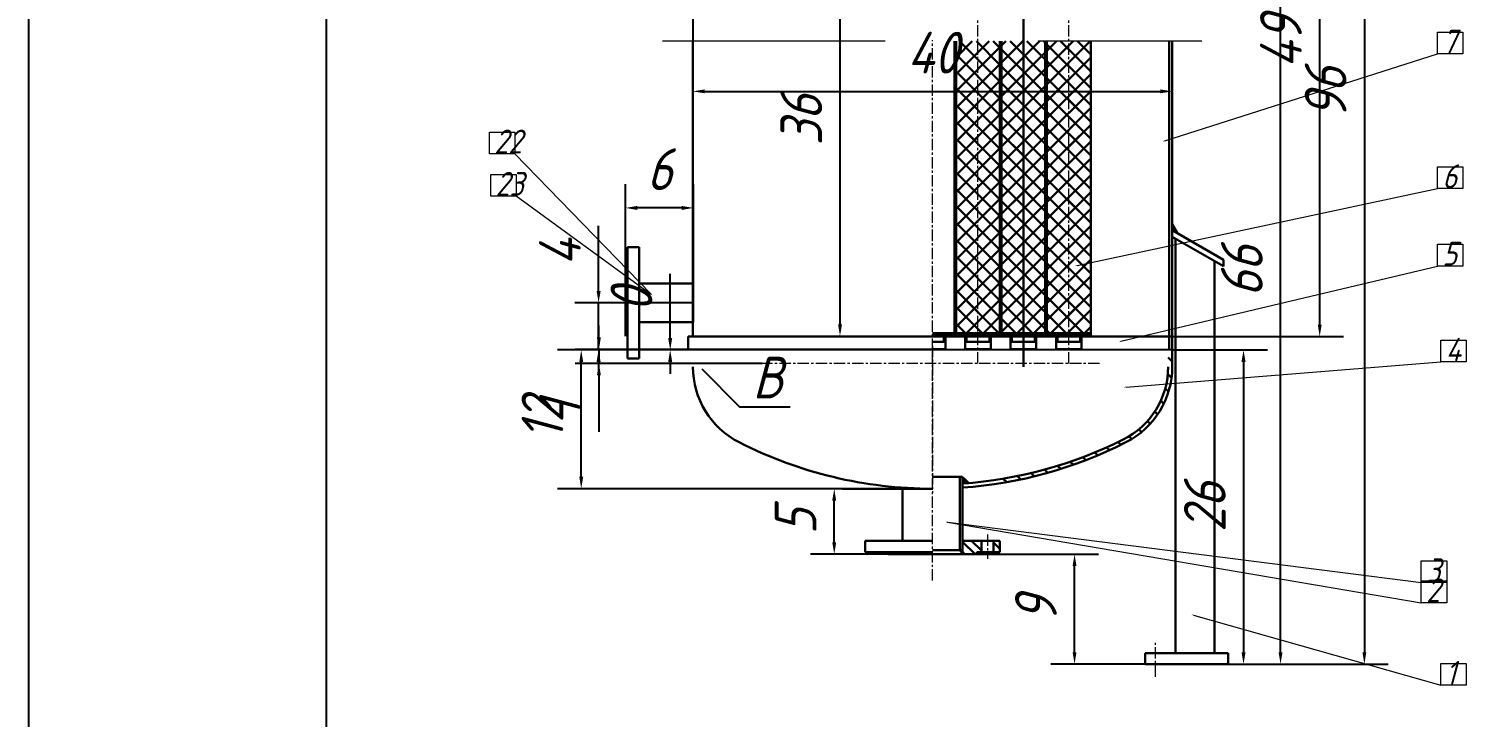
# Model space of a CAD drawing. Header units: millimetres. Extents: x -186 to 111, y -320 to -110.
# Drawn here: x -186.4 to -65.7, y -235.9 to -178.1 of the extents above; entities that cross this region are included whole.
import ezdxf
from ezdxf import colors
from ezdxf.entities.mleader import LeaderData, LeaderLine
from ezdxf.math import Vec2, Vec3

# ---------------------------------------------------------------- set-up
doc = ezdxf.new("R2010")
doc.units = ezdxf.units.MM
doc.linetypes.add('CENTER', pattern=[50.8, 31.75, -6.35, 6.35, -6.35])
for name, color, linetype, lineweight in [('中心线', 1, 'CENTER', 15), ('构筑物', 2, 'Continuous', 30), ('标注线', 3, 'Continuous', 15), ('设备', 130, 'Continuous', 30)]:
    doc.layers.add(name, color=color, linetype=linetype, lineweight=lineweight)
doc.styles.get("Standard").update_dxf_attribs({"font": 'arial.ttf'})
doc.styles.add('工程字', font='gbeitc.shx', dxfattribs={"height": 1.7, "bigfont": 'gbcbig.shx'})
doc.styles.add('机械', font='gbeitc.shx', dxfattribs={"bigfont": 'gbcbig.shx'})
doc.dimstyles.new('机械标注', dxfattribs={"dimtxt": 3.5, "dimasz": 3, "dimexe": 2, "dimexo": 0, "dimgap": 1.5, "dimtad": 1, "dimdec": 0, "dimdsep": 46, "dimtxsty": '工程字', "dimcen": 2.5, "dimadec": 0, "dimazin": 0, "dimtfac": 1, "dimtdec": 0, "dimtmove": 0, "dimatfit": 3, "dimfxl": 1, "dimarcsym": 0})

# ---------------------------------------------------------------- blocks, each defined once
blk = doc.blocks.new('*D270')
at = {"layer": 'Defpoints', "color": 0, "transparency": 16777216}
for p in [(-138.54, -201.07), (-130.63, -201.07), (-130.63, -205.03)]:
    blk.add_point(p, dxfattribs=at)
at = {"layer": '标注线', "color": 0, "lineweight": -2, "transparency": 16777216}
for p, q in [((-138.54, -200.07), (-138.54, -194.62)), ((-130.63, -201.07), (-140.54, -201.07)), ((-138.54, -205.03), (-138.54, -201.07)), ((-130.63, -205.03), (-140.54, -205.03)), ((-138.54, -206.03), (-138.54, -207.03))]:
    blk.add_line(p, q, dxfattribs=at)
at = {"layer": '标注线', "color": 0, "transparency": 16777216}
for points in [[(-138.71, -200.07), (-138.37, -200.07), (-138.54, -201.07)], [(-138.71, -206.03), (-138.37, -206.03), (-138.54, -205.03)]]:
    blk.add_solid(points, dxfattribs=at)
at = {"layer": '标注线', "color": 0, "transparency": 16777216, "insert": (-141.79, -196.85), "char_height": 3.5, "attachment_point": 5, "rotation": 90, "style": '工程字'}
blk.add_mtext('4', dxfattribs=at)
blk = doc.blocks.new('*D273')
at = {"layer": 'Defpoints', "color": 0, "transparency": 16777216}
for p in [(-132.53, -205.03), (-130.63, -205.03), (-90.4, -205.03)]:
    blk.add_point(p, dxfattribs=at)
at = {"layer": '标注线', "color": 0, "lineweight": -2, "transparency": 16777216}
for p, q in [((-132.53, -204.03), (-132.53, -198.64)), ((-90.4, -205.03), (-134.53, -205.03)), ((-130.63, -205.03), (-134.53, -205.03)), ((-132.53, -206.03), (-132.53, -207.03))]:
    blk.add_line(p, q, dxfattribs=at)
at = {"layer": '标注线', "color": 0, "transparency": 16777216}
for points in [[(-132.7, -204.03), (-132.36, -204.03), (-132.53, -205.03)], [(-132.7, -206.03), (-132.36, -206.03), (-132.53, -205.03)]]:
    blk.add_solid(points, dxfattribs=at)
at = {"layer": '标注线', "color": 0, "transparency": 16777216, "insert": (-135.78, -200.84), "char_height": 3.5, "attachment_point": 5, "rotation": 90, "style": '工程字'}
blk.add_mtext('0', dxfattribs=at)
blk = doc.blocks.new('*D279')
at = {"layer": 'Defpoints', "color": 0, "transparency": 16777216}
for p in [(-106.78, -222.17), (-98.59, -222.17), (-92.66, -231.39)]:
    blk.add_point(p, dxfattribs=at)
at = {"layer": '标注线', "color": 0, "lineweight": -2, "transparency": 16777216}
for p, q in [((-106.78, -222.17), (-96.59, -222.17)), ((-98.59, -230.39), (-98.59, -223.17)), ((-92.66, -231.39), (-100.59, -231.39))]:
    blk.add_line(p, q, dxfattribs=at)
at = {"layer": '标注线', "color": 0, "transparency": 16777216}
for points in [[(-98.76, -223.17), (-98.43, -223.17), (-98.59, -222.17)], [(-98.76, -230.39), (-98.43, -230.39), (-98.59, -231.39)]]:
    blk.add_solid(points, dxfattribs=at)
at = {"layer": '标注线', "color": 0, "transparency": 16777216, "insert": (-101.84, -226.78), "char_height": 3.5, "attachment_point": 5, "rotation": 90, "style": '工程字'}
blk.add_mtext('9', dxfattribs=at)
blk = doc.blocks.new('*D280')
at = {"layer": 'Defpoints', "color": 0, "transparency": 16777216}
for p in [(-130.63, -156.49), (-90.4, -183.33), (-90.4, -206.44)]:
    blk.add_point(p, dxfattribs=at)
at = {"layer": '构筑物', "color": 0, "lineweight": -2, "transparency": 16777216}
for p, q in [((-130.63, -156.49), (-130.63, -185.33)), ((-90.4, -206.44), (-90.4, -181.33)), ((-129.63, -183.33), (-91.4, -183.33))]:
    blk.add_line(p, q, dxfattribs=at)
at = {"layer": '构筑物', "color": 0, "transparency": 16777216}
for points in [[(-129.63, -183.16), (-129.63, -183.49), (-130.63, -183.33)], [(-91.4, -183.16), (-91.4, -183.49), (-90.4, -183.33)]]:
    blk.add_solid(points, dxfattribs=at)
at = {"layer": '构筑物', "color": 0, "transparency": 16777216, "insert": (-110.51, -180.08), "char_height": 3.5, "attachment_point": 5, "style": '工程字'}
blk.add_mtext('40', dxfattribs=at)
blk = doc.blocks.new('*D289')
at = {"layer": 'Defpoints', "color": 0, "transparency": 16777216}
for p in [(-118.76, -216.67), (-118.06, -216.67), (-114.24, -222.17)]:
    blk.add_point(p, dxfattribs=at)
at = {"layer": '标注线', "color": 0, "lineweight": -2, "transparency": 16777216}
for p, q in [((-118.06, -216.67), (-120.76, -216.67)), ((-118.76, -221.17), (-118.76, -217.67)), ((-114.24, -222.17), (-120.76, -222.17))]:
    blk.add_line(p, q, dxfattribs=at)
at = {"layer": '标注线', "color": 0, "transparency": 16777216}
for points in [[(-118.93, -217.67), (-118.6, -217.67), (-118.76, -216.67)], [(-118.93, -221.17), (-118.6, -221.17), (-118.76, -222.17)]]:
    blk.add_solid(points, dxfattribs=at)
at = {"layer": '标注线', "color": 0, "transparency": 16777216, "insert": (-122.01, -219.42), "char_height": 3.5, "attachment_point": 5, "rotation": 90, "style": '工程字'}
blk.add_mtext('5', dxfattribs=at)
blk = doc.blocks.new('*D290')
at = {"layer": 'Defpoints', "color": 0, "transparency": 16777216}
for p in [(-108.7, -135.53), (-85.71, -231.39), (-74.27, -231.39)]:
    blk.add_point(p, dxfattribs=at)
at = {"layer": '标注线', "color": 0, "lineweight": -2, "transparency": 16777216}
for p, q in [((-108.7, -135.53), (-72.27, -135.53)), ((-74.27, -136.53), (-74.27, -230.39)), ((-85.71, -231.39), (-72.27, -231.39))]:
    blk.add_line(p, q, dxfattribs=at)
at = {"layer": '标注线', "color": 0, "transparency": 16777216}
for points in [[(-74.43, -136.53), (-74.1, -136.53), (-74.27, -135.53)], [(-74.43, -230.39), (-74.1, -230.39), (-74.27, -231.39)]]:
    blk.add_solid(points, dxfattribs=at)
at = {"layer": '标注线', "color": 0, "transparency": 16777216, "insert": (-77.52, -183.46), "char_height": 3.5, "attachment_point": 5, "rotation": 90, "style": '工程字'}
blk.add_mtext('96', dxfattribs=at)
blk = doc.blocks.new('*D291')
at = {"layer": 'Defpoints', "color": 0, "transparency": 16777216}
for p in [(-136.28, -193.11), (-136.28, -198.28), (-130.58, -202.69)]:
    blk.add_point(p, dxfattribs=at)
at = {"layer": '标注线', "color": 0, "lineweight": -2, "transparency": 16777216}
for p, q in [((-136.28, -198.28), (-136.28, -191.11)), ((-130.58, -202.69), (-130.58, -191.11)), ((-131.58, -193.11), (-135.28, -193.11))]:
    blk.add_line(p, q, dxfattribs=at)
at = {"layer": '标注线', "color": 0, "transparency": 16777216}
for points in [[(-135.28, -192.94), (-135.28, -193.28), (-136.28, -193.11)], [(-131.58, -192.94), (-131.58, -193.28), (-130.58, -193.11)]]:
    blk.add_solid(points, dxfattribs=at)
at = {"layer": '标注线', "color": 0, "transparency": 16777216, "insert": (-133.43, -189.86), "char_height": 3.5, "attachment_point": 5, "style": '工程字'}
blk.add_mtext('6', dxfattribs=at)
blk = doc.blocks.new('*D293')
at = {"layer": 'Defpoints', "color": 0, "transparency": 16777216}
for p in [(-110.51, -204.98), (-138.51, -206.16), (-124.81, -206.16)]:
    blk.add_point(p, dxfattribs=at)
at = {"layer": '标注线', "color": 0, "lineweight": -2, "transparency": 16777216}
for p, q in [((-138.51, -203.98), (-138.51, -202.98)), ((-110.51, -204.98), (-140.51, -204.98)), ((-138.51, -204.98), (-138.51, -206.16)), ((-124.81, -206.16), (-140.51, -206.16)), ((-138.51, -207.16), (-138.51, -211.89))]:
    blk.add_line(p, q, dxfattribs=at)
at = {"layer": '标注线', "color": 0, "transparency": 16777216}
for points in [[(-138.68, -203.98), (-138.35, -203.98), (-138.51, -204.98)], [(-138.68, -207.16), (-138.35, -207.16), (-138.51, -206.16)]]:
    blk.add_solid(points, dxfattribs=at)
at = {"layer": '标注线', "color": 0, "transparency": 16777216, "insert": (-141.76, -210.02), "char_height": 3.5, "attachment_point": 5, "rotation": 90, "style": '工程字'}
blk.add_mtext('1', dxfattribs=at)
blk = doc.blocks.new('*D294')
at = {"layer": 'Defpoints', "color": 0, "transparency": 16777216}
for p in [(-140, -205.03), (-130.63, -205.03), (-110.51, -216.67)]:
    blk.add_point(p, dxfattribs=at)
at = {"layer": '标注线', "color": 0, "lineweight": -2, "transparency": 16777216}
for p, q in [((-130.63, -205.03), (-142, -205.03)), ((-140, -215.67), (-140, -206.03)), ((-110.51, -216.67), (-142, -216.67))]:
    blk.add_line(p, q, dxfattribs=at)
at = {"layer": '标注线', "color": 0, "transparency": 16777216}
for points in [[(-140.16, -206.03), (-139.83, -206.03), (-140, -205.03)], [(-140.16, -215.67), (-139.83, -215.67), (-140, -216.67)]]:
    blk.add_solid(points, dxfattribs=at)
at = {"layer": '标注线', "color": 0, "transparency": 16777216, "insert": (-143.25, -210.85), "char_height": 3.5, "attachment_point": 5, "rotation": 90, "style": '工程字'}
blk.add_mtext('12', dxfattribs=at)
blk = doc.blocks.new('*D295')
at = {"layer": 'Defpoints', "color": 0, "transparency": 16777216}
for p in [(-90.4, -205.03), (-85.71, -231.39), (-84.41, -231.39)]:
    blk.add_point(p, dxfattribs=at)
at = {"layer": '标注线', "color": 0, "lineweight": -2, "transparency": 16777216}
for p, q in [((-90.4, -205.03), (-82.41, -205.03)), ((-84.41, -206.03), (-84.41, -230.39)), ((-85.71, -231.39), (-82.41, -231.39))]:
    blk.add_line(p, q, dxfattribs=at)
at = {"layer": '标注线', "color": 0, "transparency": 16777216}
for points in [[(-84.58, -206.03), (-84.24, -206.03), (-84.41, -205.03)], [(-84.58, -230.39), (-84.24, -230.39), (-84.41, -231.39)]]:
    blk.add_solid(points, dxfattribs=at)
at = {"layer": '标注线', "color": 0, "transparency": 16777216, "insert": (-87.66, -218.21), "char_height": 3.5, "attachment_point": 5, "rotation": 90, "style": '工程字'}
blk.add_mtext('26', dxfattribs=at)
blk = doc.blocks.new('*D296')
at = {"layer": 'Defpoints', "color": 0, "transparency": 16777216}
for p in [(-83.05, -165.46), (-81.3, -165.46), (-85.71, -231.39)]:
    blk.add_point(p, dxfattribs=at)
at = {"layer": '标注线', "color": 0, "lineweight": -2, "transparency": 16777216}
for p, q in [((-83.05, -165.46), (-79.3, -165.46)), ((-81.3, -230.39), (-81.3, -166.46)), ((-85.71, -231.39), (-79.3, -231.39))]:
    blk.add_line(p, q, dxfattribs=at)
at = {"layer": '标注线', "color": 0, "transparency": 16777216}
for points in [[(-81.47, -166.46), (-81.14, -166.46), (-81.3, -165.46)], [(-81.47, -230.39), (-81.14, -230.39), (-81.3, -231.39)]]:
    blk.add_solid(points, dxfattribs=at)
at = {"layer": '标注线', "color": 0, "transparency": 16777216, "insert": (-84.55, -198.43), "char_height": 3.5, "attachment_point": 5, "rotation": 90, "style": '工程字'}
blk.add_mtext('66', dxfattribs=at)
blk = doc.blocks.new('*D261')
at = {"layer": 'Defpoints', "color": 0, "transparency": 16777216}
for p in [(-101.65, -154.46), (-78.02, -154.46), (-90.4, -203.9)]:
    blk.add_point(p, dxfattribs=at)
at = {"layer": '标注线', "color": 0, "lineweight": -2, "transparency": 16777216}
for p, q in [((-101.65, -154.46), (-76.02, -154.46)), ((-78.02, -202.9), (-78.02, -155.46)), ((-90.4, -203.9), (-76.02, -203.9))]:
    blk.add_line(p, q, dxfattribs=at)
at = {"layer": '标注线', "color": 0, "transparency": 16777216}
for points in [[(-78.18, -155.46), (-77.85, -155.46), (-78.02, -154.46)], [(-78.18, -202.9), (-77.85, -202.9), (-78.02, -203.9)]]:
    blk.add_solid(points, dxfattribs=at)
at = {"layer": '标注线', "color": 0, "transparency": 16777216, "insert": (-81.27, -179.18), "char_height": 3.5, "attachment_point": 5, "rotation": 90, "style": '工程字'}
blk.add_mtext('49', dxfattribs=at)
blk = doc.blocks.new('*D262')
at = {"layer": 'Defpoints', "color": 0, "transparency": 16777216}
for p in [(-114.27, -167.61), (-130.29, -203.87), (-118.28, -203.87)]:
    blk.add_point(p, dxfattribs=at)
at = {"layer": '标注线', "color": 0, "lineweight": -2, "transparency": 16777216}
for p, q in [((-114.27, -167.61), (-120.28, -167.61)), ((-118.28, -168.61), (-118.28, -202.87)), ((-130.29, -203.87), (-116.28, -203.87))]:
    blk.add_line(p, q, dxfattribs=at)
at = {"layer": '标注线', "color": 0, "transparency": 16777216}
for points in [[(-118.44, -168.61), (-118.11, -168.61), (-118.28, -167.61)], [(-118.44, -202.87), (-118.11, -202.87), (-118.28, -203.87)]]:
    blk.add_solid(points, dxfattribs=at)
at = {"layer": '标注线', "color": 0, "transparency": 16777216, "insert": (-121.53, -185.74), "char_height": 3.5, "attachment_point": 5, "rotation": 90, "style": '工程字'}
blk.add_mtext('36', dxfattribs=at)
blk = doc.blocks.new('设备编号')
at = {"layer": '标注线', "transparency": 16777216}
blk.add_lwpolyline([(0, 1.82), (2.14, 1.82), (2.14, 0), (0, 0)], close=True, dxfattribs=at)
at = {"layer": '标注线', "transparency": 16777216, "style": '机械'}
blk.add_attdef('1', (0.41, 0.03), '', height=2, dxfattribs=at)
blk = doc.blocks.new('_None')

msp = doc.modelspace()

# ---------------------------------------------------------------- linework, layer by layer
for p, q in [((-186.36803, -320), (-186.36803, -110)), ((-161.36803, -315), (-161.36803, -115))]:
    msp.add_line(p, q)
at = {"layer": '中心线', "ltscale": 0.03}
for p, q in [((-106.69736, -206.16017), (-106.69736, -150.50357)), ((-99.06929, -206.16017), (-99.06929, -150.50357)), ((-110.51138, -205.03009), (-110.51138, -179.03226)), ((-110.51138, -204.69106), (-110.51138, -217.01249)), ((-110.51138, -224.38313), (-110.51138, -205.03009)), ((-96.49836, -206.16017), (-124.81033, -206.16017)), ((-105.90425, -220.51714), (-105.90425, -222.56541)), ((-91.7978, -232.45076), (-91.7978, -229.41367))]:
    msp.add_line(p, q, dxfattribs=at)
at = {"layer": '构筑物'}
for p, q in [((-102.88332, -206.4427), (-102.88332, -150.78609)), ((-130.62687, -203.90001), (-130.62687, -179.12496)), ((-108.675, -179.12496), (-108.675, -203.787)), ((-108.53374, -203.787), (-108.53374, -179.12496)), ((-104.86097, -203.787), (-104.86096, -179.12496)), ((-104.71971, -203.787), (-104.71971, -179.12496)), ((-101.04693, -179.12496), (-101.04693, -203.787)), ((-100.90568, -203.787), (-100.90569, -179.12496)), ((-97.23291, -203.787), (-97.23291, -179.12496)), ((-90.65995, -179.12496), (-90.65995, -205.03009)), ((-90.3959, -206.44269), (-90.3959, -179.12496)), ((-86.08638, -197.46057), (-90.3959, -194.97247)), ((-136.10777, -196.4132), (-135.1472, -196.4132)), ((-136.10777, -205.73639), (-136.10777, -196.4132)), ((-135.1472, -196.4132), (-135.1472, -205.73639)), ((-86.08638, -198.00987), (-90.39591, -195.52177)), ((-90.11338, -230.48725), (-90.11338, -195.68488)), ((-86.83614, -230.48725), (-86.83614, -197.57699)), ((-86.08638, -198.00987), (-86.08638, -197.46057)), ((-136.27728, -203.87176), (-136.27728, -198.27784)), ((-130.62687, -199.46443), (-135.1472, -199.46443)), ((-135.1472, -202.68517), (-130.57572, -202.68517)), ((-131.02239, -203.90001), (-131.02239, -205.03009)), ((-90.3959, -203.90001), (-131.02239, -203.90001)), ((-108.675, -203.61748), (-110.51138, -203.61748)), ((-110.51138, -203.787), (-108.675, -203.787)), ((-109.55082, -204.35204), (-109.55082, -203.90001)), ((-109.4378, -204.01301), (-109.39667, -203.90001)), ((-108.81626, -203.787), (-108.81626, -203.90001)), ((-104.86097, -203.61748), (-108.53374, -203.61748)), ((-104.86097, -203.787), (-108.53374, -203.787)), ((-108.39248, -203.787), (-108.39248, -203.90001)), ((-107.77094, -204.01301), (-107.81207, -203.90001)), ((-107.65792, -204.35204), (-107.65792, -203.90001)), ((-105.73678, -204.35204), (-105.73678, -203.90001)), ((-105.62378, -204.01301), (-105.58265, -203.90001)), ((-105.00223, -203.787), (-105.00223, -203.90001)), ((-101.04694, -203.61748), (-104.71971, -203.61748)), ((-101.04694, -203.787), (-104.71971, -203.787)), ((-104.57845, -203.787), (-104.57845, -203.90001)), ((-103.95691, -204.01301), (-103.99804, -203.90001)), ((-103.84389, -204.35204), (-103.84389, -203.90001)), ((-101.92275, -204.35204), (-101.92275, -203.90001)), ((-101.80975, -204.01301), (-101.76861, -203.90001)), ((-101.1882, -203.787), (-101.1882, -203.90001)), ((-100.90568, -203.61748), (-97.23291, -203.61748)), ((-100.90568, -203.787), (-97.23291, -203.787)), ((-100.14287, -204.01301), (-100.184, -203.90001)), ((-100.02986, -204.35204), (-100.02986, -203.90001)), ((-98.10873, -204.35204), (-98.10873, -203.90001)), ((-97.99571, -204.01301), (-97.95458, -203.90001)), ((-109.43781, -204.35204), (-110.51139, -204.35204)), ((-109.43781, -204.97562), (-110.51138, -204.97562)), ((-109.43781, -205.03009), (-109.43781, -204.01303)), ((-107.77093, -205.03009), (-107.77093, -204.01305)), ((-105.62378, -204.35204), (-107.77093, -204.35204)), ((-105.62378, -204.97562), (-107.77093, -204.97562)), ((-105.62378, -205.03009), (-105.62378, -204.01301)), ((-103.95689, -205.03009), (-103.95689, -204.01305)), ((-101.80975, -204.35204), (-103.95689, -204.35204)), ((-101.80975, -204.97562), (-103.95689, -204.97562)), ((-101.80975, -205.03009), (-101.80975, -204.01301)), ((-100.14287, -205.03009), (-100.14287, -204.01301)), ((-100.14287, -204.35204), (-97.99572, -204.35204)), ((-100.14287, -204.97562), (-97.99572, -204.97562)), ((-97.99572, -205.03009), (-97.99572, -204.01305)), ((-135.1472, -205.73639), (-136.10777, -205.73639)), ((-107.99694, -215.68314), (-110.51138, -215.68314)), ((-108.22295, -221.85911), (-108.22296, -215.68314)), ((-107.99694, -222.16825), (-107.99694, -215.68314)), ((-110.51138, -216.67346), (-118.05652, -216.67346)), ((-113.02582, -216.58499), (-113.02582, -221.03817)), ((-116.16181, -221.03817), (-116.16181, -221.99671)), ((-110.51138, -221.03817), (-116.16181, -221.03817)), ((-110.51138, -221.99671), (-116.16181, -221.99671)), ((-114.24064, -222.16825), (-114.24064, -221.99671)), ((-110.51138, -221.82378), (-107.99694, -221.82378)), ((-104.86095, -221.03817), (-107.99694, -221.03817)), ((-104.86097, -221.99671), (-106.78211, -221.99671)), ((-106.78211, -221.99671), (-106.78211, -222.16825)), ((-106.4128, -221.03817), (-106.4128, -221.99673)), ((-105.39572, -221.99673), (-105.39572, -221.03817)), ((-104.86097, -221.99671), (-104.86097, -221.03817)), ((-106.7821, -222.16825), (-114.24066, -222.16825)), ((-92.65607, -230.48725), (-92.65607, -231.39131)), ((-85.70606, -230.48725), (-92.65607, -230.48725)), ((-85.70606, -231.39131), (-92.65607, -231.39131)), ((-85.70606, -230.48725), (-85.70606, -231.39131))]:
    msp.add_line(p, q, dxfattribs=at)
for centre, radius, start, end in [((-123.51566, -206.4427), 7.1112, 180, 243.020721), ((-97.56752, -206.4427), 6.8326, 296.536621, 0), ((-97.5071, -206.4427), 7.1112, 296.979279, 0), ((-110.51138, -180.89751), 35.77595, 243.020721, 270), ((-110.51138, -180.89751), 35.77595, 274.030243, 296.979279), ((-110.51138, -180.52279), 35.80473, 274.027008, 296.536591)]:
    msp.add_arc(centre, radius, start, end, dxfattribs=at)
at = {"layer": '标注线'}
for p, q in [((-130.62687, -179.12496), (-133.17298, -179.12496)), ((-114.49493, -179.12496), (-130.62687, -179.12496)), ((-87.91314, -179.12496), (-101.63482, -179.12496))]:
    msp.add_line(p, q, dxfattribs=at)
at = {"layer": '设备'}
for p, q in [((-108.53374, -181.89201), (-105.76669, -179.12496)), ((-108.53374, -180.4794), (-107.1793, -179.12496)), ((-108.53374, -183.30461), (-104.86097, -179.63184)), ((-104.86097, -182.50274), (-108.23875, -179.12496)), ((-104.86097, -181.09014), (-106.82614, -179.12496)), ((-104.86097, -179.67754), (-105.41354, -179.12496)), ((-104.71971, -182.31579), (-101.52888, -179.12496)), ((-104.71971, -180.90318), (-102.94148, -179.12496)), ((-104.71971, -179.49058), (-104.35409, -179.12496)), ((-101.04693, -182.07896), (-104.00094, -179.12496)), ((-101.04693, -180.66636), (-102.58833, -179.12496)), ((-101.04693, -179.25376), (-101.17573, -179.12496)), ((-100.90568, -182.73958), (-97.29107, -179.12496)), ((-100.90568, -181.32697), (-98.70367, -179.12496)), ((-100.90568, -179.91437), (-100.11628, -179.12496)), ((-97.23291, -183.06779), (-100.90568, -179.39501)), ((-97.23291, -181.65518), (-99.76312, -179.12496)), ((-97.23291, -180.24258), (-98.35052, -179.12496)), ((-104.86097, -183.91535), (-108.53374, -180.24258)), ((-101.04693, -183.49157), (-104.71971, -179.8188)), ((-104.71971, -183.72839), (-101.04693, -180.05562)), ((-100.90568, -184.15218), (-97.23291, -180.4794)), ((-97.23291, -184.48039), (-100.90568, -180.80761)), ((-108.53374, -184.71721), (-104.86097, -181.04444)), ((-104.86097, -185.32795), (-108.53374, -181.65518)), ((-101.04693, -184.90417), (-104.71971, -181.2314)), ((-104.71971, -185.141), (-101.04693, -181.46823)), ((-100.90568, -185.56479), (-97.23291, -181.89201)), ((-108.53374, -186.12982), (-104.86097, -182.45705)), ((-104.86097, -186.74056), (-108.53374, -183.06779)), ((-101.04693, -186.31678), (-104.71971, -182.644)), ((-104.71971, -186.5536), (-101.04693, -182.88083)), ((-97.23291, -185.89299), (-100.90568, -182.22022)), ((-100.90568, -186.97739), (-97.23291, -183.30461)), ((-108.53374, -187.54242), (-104.86097, -183.86965)), ((-108.53374, -187.54242), (-104.86097, -183.86965)), ((-108.53374, -186.12982), (-106.69736, -184.29343)), ((-104.86097, -188.15316), (-108.53374, -184.48039)), ((-104.86097, -188.15316), (-108.53374, -184.48039)), ((-101.04693, -187.72938), (-104.71971, -184.05661)), ((-101.04693, -187.72938), (-104.71971, -184.05661)), ((-104.71971, -187.9662), (-101.04693, -184.29343)), ((-104.71971, -187.9662), (-101.04693, -184.29343)), ((-101.04693, -186.31678), (-102.88332, -184.48039)), ((-97.23291, -187.3056), (-100.90568, -183.63282)), ((-97.23291, -185.89299), (-99.06929, -184.05661)), ((-108.53374, -188.95503), (-104.86097, -185.28226)), ((-107.03804, -187.45933), (-104.86097, -185.28226)), ((-104.86097, -186.74056), (-106.69736, -184.90417)), ((-104.86097, -185.32795), (-105.02507, -185.16384)), ((-104.71971, -186.5536), (-102.88332, -184.71721)), ((-101.04693, -189.14198), (-104.71971, -185.46921)), ((-102.72959, -187.45933), (-104.71971, -185.46921)), ((-104.71971, -189.37881), (-101.04693, -185.70604)), ((-102.88332, -187.54242), (-101.04693, -185.70604)), ((-100.90568, -188.38999), (-97.23291, -184.71721)), ((-100.90568, -188.38999), (-97.23291, -184.71721)), ((-97.23291, -188.7182), (-100.90568, -185.04542)), ((-97.23291, -188.7182), (-100.90568, -185.04542)), ((-100.90568, -186.97739), (-99.06929, -185.141)), ((-100.90568, -185.56479), (-100.50474, -185.16384)), ((-97.23291, -187.3056), (-99.37466, -185.16384)), ((-104.86097, -189.56576), (-108.53374, -185.89299)), ((-106.69736, -187.72938), (-108.53374, -185.89299)), ((-108.53374, -190.36763), (-104.86097, -186.69486)), ((-106.69736, -188.53125), (-104.86097, -186.69486)), ((-101.04693, -190.55459), (-104.71971, -186.88182)), ((-102.88332, -188.7182), (-104.71971, -186.88182)), ((-100.90568, -189.8026), (-97.23291, -186.12982)), ((-97.23291, -190.13081), (-100.90568, -186.45803)), ((-99.06929, -188.29442), (-100.90568, -186.45803)), ((-99.06929, -187.9662), (-97.23291, -186.12982)), ((-104.86097, -190.97837), (-108.53374, -187.3056)), ((-108.38001, -187.45933), (-108.53374, -187.3056)), ((-108.53374, -191.78024), (-104.86097, -188.10746)), ((-104.71971, -190.79141), (-101.04693, -187.11864)), ((-101.38762, -187.45933), (-101.04693, -187.11864)), ((-100.90568, -191.2152), (-97.23291, -187.54242)), ((-97.23291, -191.54341), (-100.90568, -187.87063)), ((-104.86097, -192.39097), (-108.53374, -188.7182)), ((-101.04693, -191.96719), (-104.71971, -188.29442)), ((-104.71971, -192.20402), (-101.04693, -188.53125)), ((-100.90568, -192.62781), (-97.23291, -188.95503)), ((-97.23291, -192.95601), (-100.90568, -189.28324)), ((-108.53374, -193.19284), (-104.86097, -189.52007)), ((-104.86097, -193.80358), (-108.53374, -190.13081)), ((-101.04693, -193.3798), (-104.71971, -189.70703)), ((-104.71971, -193.61662), (-101.04693, -189.94385)), ((-100.90568, -194.04041), (-97.23291, -190.36763)), ((-108.53374, -194.60544), (-104.86097, -190.93267)), ((-108.53374, -193.19284), (-106.69736, -191.35645)), ((-104.86097, -195.21618), (-108.53374, -191.54341)), ((-104.86097, -195.21618), (-108.53374, -191.54341)), ((-101.04693, -194.7924), (-104.71971, -191.11963)), ((-104.71971, -195.02922), (-101.04693, -191.35645)), ((-104.71971, -195.02922), (-101.04693, -191.35645)), ((-104.71971, -193.61662), (-102.88332, -191.78024)), ((-101.04693, -193.3798), (-102.88332, -191.54341)), ((-97.23291, -194.36862), (-100.90568, -190.69584)), ((-100.90568, -195.45301), (-97.23291, -191.78024)), ((-100.90568, -195.45301), (-97.23291, -191.78024)), ((-108.53374, -196.01805), (-104.86097, -192.34528)), ((-108.53374, -196.01805), (-104.86097, -192.34528)), ((-108.53374, -194.60544), (-106.57894, -192.65065)), ((-104.86097, -196.62878), (-108.53374, -192.95601)), ((-104.86097, -196.62878), (-108.53374, -192.95601)), ((-104.86097, -193.80358), (-106.69736, -191.96719)), ((-101.04693, -196.205), (-104.71971, -192.53223)), ((-101.04693, -196.205), (-104.71971, -192.53223)), ((-104.71971, -196.44183), (-101.04693, -192.76906)), ((-104.71971, -196.44183), (-101.04693, -192.76906)), ((-101.04693, -194.7924), (-103.18869, -192.65065)), ((-97.23291, -195.78122), (-100.90568, -192.10844)), ((-97.23291, -195.78122), (-100.90568, -192.10844)), ((-100.90568, -194.04041), (-99.06929, -192.20402)), ((-97.23291, -194.36862), (-99.06929, -192.53223)), ((-97.23291, -192.95601), (-97.53827, -192.65065)), ((-108.53374, -197.43065), (-104.86097, -193.75788)), ((-108.53374, -197.43065), (-104.86097, -193.75788)), ((-101.04693, -197.61761), (-104.71971, -193.94484)), ((-101.04693, -197.61761), (-104.71971, -193.94484)), ((-104.71971, -197.85443), (-101.04693, -194.18166)), ((-104.71971, -197.85443), (-101.04693, -194.18166)), ((-100.90568, -196.86562), (-97.23291, -193.19284)), ((-100.90568, -196.86562), (-97.23291, -193.19284)), ((-97.23291, -197.19383), (-100.90568, -193.52105)), ((-97.23291, -197.19383), (-100.90568, -193.52105)), ((-104.86097, -198.04139), (-108.53374, -194.36862)), ((-104.86097, -198.04139), (-108.53374, -194.36862)), ((-108.53374, -198.84326), (-104.86097, -195.17048)), ((-108.53374, -198.84326), (-104.86097, -195.17048)), ((-101.04693, -199.03021), (-104.71971, -195.35744)), ((-101.04693, -199.03021), (-104.71971, -195.35744)), ((-100.90568, -198.27822), (-97.23291, -194.60544)), ((-100.90568, -198.27822), (-97.23291, -194.60544)), ((-97.23291, -198.60643), (-100.90568, -194.93365)), ((-97.23291, -198.60643), (-100.90568, -194.93365)), ((-90.35566, -194.43558), (-90.3959, -194.43558)), ((-90.35063, -194.4444), (-90.3959, -194.4444)), ((-90.3456, -194.45323), (-90.3959, -194.45323)), ((-90.34057, -194.46206), (-90.3959, -194.46206)), ((-90.33554, -194.47089), (-90.3959, -194.47089)), ((-90.33051, -194.47972), (-90.3959, -194.47972)), ((-90.32548, -194.48855), (-90.3959, -194.48855)), ((-90.32045, -194.49738), (-90.3959, -194.49738)), ((-90.31542, -194.50621), (-90.3959, -194.50621)), ((-90.31039, -194.51503), (-90.3959, -194.51503)), ((-90.30536, -194.52386), (-90.3959, -194.52386)), ((-90.30032, -194.53269), (-90.3959, -194.53269)), ((-90.29529, -194.54152), (-90.3959, -194.54152)), ((-90.29026, -194.55035), (-90.3959, -194.55035)), ((-90.28523, -194.55918), (-90.3959, -194.55918)), ((-90.2802, -194.56801), (-90.3959, -194.56801)), ((-90.27517, -194.57684), (-90.3959, -194.57684)), ((-90.27014, -194.58566), (-90.3959, -194.58566)), ((-90.26511, -194.59449), (-90.3959, -194.59449)), ((-90.26008, -194.60332), (-90.3959, -194.60332)), ((-90.25505, -194.61215), (-90.3959, -194.61215)), ((-90.25002, -194.62098), (-90.3959, -194.62098)), ((-90.24499, -194.62981), (-90.3959, -194.62981)), ((-90.23996, -194.63864), (-90.3959, -194.63864)), ((-90.23493, -194.64747), (-90.3959, -194.64747)), ((-90.2299, -194.6563), (-90.3959, -194.6563)), ((-90.22487, -194.66512), (-90.3959, -194.66512)), ((-90.21984, -194.67395), (-90.3959, -194.67395)), ((-90.21481, -194.68278), (-90.3959, -194.68278)), ((-90.20978, -194.69161), (-90.3959, -194.69161)), ((-90.20475, -194.70044), (-90.3959, -194.70044)), ((-90.19972, -194.70927), (-90.3959, -194.70927)), ((-90.19469, -194.7181), (-90.3959, -194.7181)), ((-90.18966, -194.72693), (-90.3959, -194.72693)), ((-90.18463, -194.73575), (-90.3959, -194.73575)), ((-90.17959, -194.74458), (-90.3959, -194.74458)), ((-90.17457, -194.75341), (-90.3959, -194.75341)), ((-90.16953, -194.76224), (-90.3959, -194.76224)), ((-90.1645, -194.77107), (-90.3959, -194.77107)), ((-90.15947, -194.7799), (-90.3959, -194.7799)), ((-90.15444, -194.78873), (-90.3959, -194.78873)), ((-90.14941, -194.79756), (-90.3959, -194.79756)), ((-90.14438, -194.80638), (-90.3959, -194.80638)), ((-90.13935, -194.81521), (-90.3959, -194.81521)), ((-90.13432, -194.82404), (-90.3959, -194.82404)), ((-90.12929, -194.83287), (-90.3959, -194.83287)), ((-90.12426, -194.8417), (-90.3959, -194.8417)), ((-90.11923, -194.85053), (-90.3959, -194.85053)), ((-90.1142, -194.85936), (-90.3959, -194.85936)), ((-90.10917, -194.86819), (-90.3959, -194.86819)), ((-90.10414, -194.87701), (-90.3959, -194.87701)), ((-90.09911, -194.88584), (-90.3959, -194.88584)), ((-90.09408, -194.89467), (-90.3959, -194.89467)), ((-90.08905, -194.9035), (-90.3959, -194.9035)), ((-90.08402, -194.91233), (-90.3959, -194.91233)), ((-90.07899, -194.92116), (-90.3959, -194.92116)), ((-90.07396, -194.92999), (-90.3959, -194.92999)), ((-90.06893, -194.93882), (-90.3959, -194.93882)), ((-90.0639, -194.94764), (-90.3959, -194.94764)), ((-90.05887, -194.95647), (-90.3959, -194.95647)), ((-90.05384, -194.9653), (-90.3959, -194.9653)), ((-90.04881, -194.97413), (-90.39302, -194.97413)), ((-90.04377, -194.98296), (-90.37773, -194.98296)), ((-90.03875, -194.99179), (-90.36244, -194.99179)), ((-90.03371, -195.00062), (-90.34715, -195.00062)), ((-90.02868, -195.00945), (-90.33185, -195.00945)), ((-90.02365, -195.01827), (-90.31656, -195.01827)), ((-90.01862, -195.0271), (-90.30127, -195.0271)), ((-90.01359, -195.03593), (-90.28598, -195.03593)), ((-90.00856, -195.04476), (-90.27069, -195.04476)), ((-90.00353, -195.05359), (-90.25539, -195.05359)), ((-89.9985, -195.06242), (-90.2401, -195.06242)), ((-89.99347, -195.07125), (-90.22481, -195.07125)), ((-89.98844, -195.08008), (-90.20952, -195.08008)), ((-89.98341, -195.08891), (-90.19423, -195.08891)), ((-89.97838, -195.09773), (-90.17893, -195.09773)), ((-89.97335, -195.10656), (-90.16364, -195.10656)), ((-89.96832, -195.11539), (-90.14835, -195.11539)), ((-89.96329, -195.12422), (-90.13306, -195.12422)), ((-89.95826, -195.13305), (-90.11777, -195.13305)), ((-89.95323, -195.14188), (-90.10248, -195.14188)), ((-89.9482, -195.15071), (-90.08718, -195.15071)), ((-89.94317, -195.15954), (-90.07189, -195.15954)), ((-89.93814, -195.16836), (-90.0566, -195.16836)), ((-89.93311, -195.17719), (-90.04131, -195.17719)), ((-89.92808, -195.18602), (-90.02602, -195.18602)), ((-89.92305, -195.19485), (-90.01072, -195.19485)), ((-89.91802, -195.20368), (-89.99543, -195.20368)), ((-89.91299, -195.21251), (-89.98014, -195.21251)), ((-89.90795, -195.22134), (-89.96485, -195.22134)), ((-89.90293, -195.23017), (-89.94956, -195.23017)), ((-104.86097, -199.45399), (-108.53374, -195.78122)), ((-104.86097, -199.45399), (-108.53374, -195.78122)), ((-108.53374, -200.25586), (-104.86097, -196.58309)), ((-108.53374, -200.25586), (-104.86097, -196.58309)), ((-104.71971, -199.26704), (-101.04693, -195.59427)), ((-104.71971, -199.26704), (-101.04693, -195.59427)), ((-100.90568, -199.69083), (-97.23291, -196.01805)), ((-100.90568, -199.69083), (-97.23291, -196.01805)), ((-97.23291, -200.01903), (-100.90568, -196.34626)), ((-97.23291, -200.01903), (-100.90568, -196.34626)), ((-104.86097, -200.8666), (-108.53374, -197.19383)), ((-104.86097, -200.8666), (-108.53374, -197.19383)), ((-101.04693, -200.44282), (-104.71971, -196.77005)), ((-101.04693, -200.44282), (-104.71971, -196.77005)), ((-104.71971, -200.67964), (-101.04693, -197.00687)), ((-104.71971, -200.67964), (-101.04693, -197.00687)), ((-100.90568, -201.10343), (-97.23291, -197.43065)), ((-100.90568, -201.10343), (-97.23291, -197.43065)), ((-97.23291, -201.43164), (-100.90568, -197.75886)), ((-97.23291, -201.43164), (-100.90568, -197.75886)), ((-108.53374, -201.66847), (-104.86097, -197.99569)), ((-108.53374, -201.66847), (-104.86097, -197.99569)), ((-104.86097, -202.2792), (-108.53374, -198.60643)), ((-104.86097, -202.2792), (-108.53374, -198.60643)), ((-101.04693, -201.85542), (-104.71971, -198.18265)), ((-101.04693, -201.85542), (-104.71971, -198.18265)), ((-104.71971, -202.09225), (-101.04693, -198.41947)), ((-104.71971, -202.09225), (-101.04693, -198.41947)), ((-100.90568, -202.51603), (-97.23291, -198.84326)), ((-99.37466, -200.98501), (-97.23291, -198.84326)), ((-108.53374, -203.08107), (-104.86097, -199.4083)), ((-104.86097, -203.69181), (-108.53374, -200.01903)), ((-106.69736, -201.85542), (-108.53374, -200.01903)), ((-106.69736, -201.24468), (-104.86097, -199.4083)), ((-101.04693, -203.26802), (-104.71971, -199.59525)), ((-102.88332, -201.43163), (-104.71971, -199.59525)), ((-104.71971, -203.50485), (-101.04693, -199.83208)), ((-102.88332, -201.66847), (-101.04693, -199.83208)), ((-97.23291, -202.84424), (-100.90568, -199.17146)), ((-99.06929, -201.00786), (-100.90568, -199.17146)), ((-100.76404, -203.787), (-97.23291, -200.25586)), ((-99.06929, -202.09224), (-97.23291, -200.25586)), ((-106.17838, -203.787), (-108.53374, -201.43163)), ((-107.82706, -203.787), (-104.86097, -200.8209)), ((-105.02507, -200.98501), (-104.86097, -200.8209)), ((-101.94056, -203.787), (-104.71971, -201.00786)), ((-103.58925, -203.787), (-101.04693, -201.24468)), ((-97.70275, -203.787), (-100.90568, -200.58407)), ((-100.50474, -200.98501), (-100.90568, -200.58407)), ((-106.41446, -203.787), (-104.86097, -202.23351)), ((-103.35317, -203.787), (-104.71971, -202.42046)), ((-102.17665, -203.787), (-101.04693, -202.65729)), ((-99.11536, -203.787), (-100.90568, -201.99667)), ((-99.35144, -203.787), (-97.23291, -201.66846)), ((-107.59098, -203.787), (-108.53374, -202.84424)), ((-105.00186, -203.787), (-104.86097, -203.64611)), ((-100.52796, -203.787), (-100.90568, -203.40928)), ((-97.93884, -203.787), (-97.23291, -203.08107)), ((-90.3959, -206.00847), (-90.73493, -205.66945)), ((-90.4555, -207.36148), (-90.76238, -207.0546)), ((-90.70689, -208.52269), (-90.97856, -208.25102)), ((-91.10466, -209.53753), (-91.35512, -209.28707)), ((-92.24331, -211.22409), (-92.47236, -210.99503)), ((-91.62129, -210.4335), (-91.85839, -210.1964)), ((-93.78847, -212.50413), (-94.01405, -212.27856)), ((-92.96538, -211.91462), (-93.19065, -211.68935)), ((-95.66863, -213.44918), (-95.90506, -213.21276)), ((-94.71028, -212.99492), (-94.94066, -212.76455)), ((-99.75125, -215.01698), (-100.01408, -214.75414)), ((-98.69123, -214.66439), (-98.94706, -214.40856)), ((-97.65819, -214.28484), (-97.90731, -214.03572)), ((-96.65098, -213.87944), (-96.89364, -213.63677)), ((-107.90005, -215.77321), (-107.99694, -215.77321)), ((-107.88106, -215.79087), (-107.99694, -215.79087)), ((-107.86207, -215.80852), (-107.99694, -215.80852)), ((-107.84307, -215.82618), (-107.99694, -215.82618)), ((-107.82408, -215.84384), (-107.99694, -215.84384)), ((-107.80508, -215.8615), (-107.99694, -215.8615)), ((-107.78609, -215.87915), (-107.99694, -215.87915)), ((-107.7671, -215.89681), (-107.99694, -215.89681)), ((-107.7481, -215.91447), (-107.99694, -215.91447)), ((-107.72911, -215.93213), (-107.99694, -215.93213)), ((-107.71011, -215.94978), (-107.99694, -215.94978)), ((-104.29024, -216.1284), (-104.58499, -215.83365)), ((-103.10716, -215.89888), (-103.39322, -215.61282)), ((-101.9576, -215.63583), (-102.23548, -215.35795)), ((-100.83954, -215.34129), (-101.10971, -215.07113)), ((-107.69112, -215.96744), (-107.99694, -215.96744)), ((-107.67213, -215.9851), (-107.99694, -215.9851)), ((-107.65313, -216.00276), (-107.99694, -216.00276)), ((-107.63414, -216.02041), (-107.99694, -216.02041)), ((-107.61515, -216.03807), (-107.99694, -216.03807)), ((-107.59615, -216.05573), (-107.99694, -216.05573)), ((-107.57716, -216.07339), (-107.99694, -216.07339)), ((-107.55816, -216.09104), (-107.99694, -216.09104)), ((-107.53917, -216.1087), (-107.99694, -216.1087)), ((-107.52017, -216.12636), (-107.99694, -216.12636)), ((-107.50118, -216.14402), (-107.99694, -216.14402)), ((-107.48219, -216.16167), (-107.99694, -216.16167)), ((-107.46319, -216.17933), (-107.99694, -216.17933)), ((-107.45682, -216.19699), (-107.99694, -216.19699)), ((-107.99694, -221.82975), (-108.22295, -221.82975)), ((-107.99694, -221.83858), (-108.22295, -221.83858)), ((-107.99694, -221.84741), (-108.22295, -221.84741)), ((-107.99694, -221.85623), (-108.22295, -221.85623)), ((-107.99694, -221.86506), (-108.2186, -221.86506)), ((-107.99694, -221.87389), (-108.21215, -221.87389)), ((-107.99694, -221.88272), (-108.20569, -221.88272)), ((-107.99694, -221.89155), (-108.19924, -221.89155)), ((-107.99694, -221.90038), (-108.19278, -221.90038)), ((-107.99694, -221.90921), (-108.18633, -221.90921)), ((-107.99694, -221.91804), (-108.17987, -221.91804)), ((-107.99694, -221.92686), (-108.17342, -221.92686)), ((-107.99694, -221.93569), (-108.16696, -221.93569)), ((-107.99694, -221.94452), (-108.16051, -221.94452)), ((-107.99694, -221.95335), (-108.15405, -221.95335)), ((-107.99694, -221.96218), (-108.1476, -221.96218)), ((-107.99694, -221.97101), (-108.14115, -221.97101)), ((-107.99694, -221.97984), (-108.13469, -221.97984)), ((-107.99694, -221.98867), (-108.12824, -221.98867)), ((-107.99694, -221.99749), (-108.12178, -221.99749)), ((-106.94673, -222.16825), (-107.99694, -221.11805)), ((-107.7943, -222.16825), (-107.99694, -221.96561)), ((-106.4128, -221.85463), (-107.22925, -221.03817)), ((-104.86097, -221.71134), (-105.39572, -221.17658)), ((-107.99694, -222.00632), (-108.11533, -222.00632)), ((-107.99694, -222.01515), (-108.10887, -222.01515)), ((-107.99694, -222.02398), (-108.10242, -222.02398)), ((-107.99694, -222.03281), (-108.09596, -222.03281)), ((-107.99694, -222.04164), (-108.08951, -222.04164)), ((-107.99694, -222.05047), (-108.08305, -222.05047)), ((-107.99694, -222.0593), (-108.0766, -222.0593)), ((-107.99694, -222.06812), (-108.07014, -222.06812)), ((-107.99694, -222.07695), (-108.06369, -222.07695)), ((-107.99694, -222.08578), (-108.05724, -222.08578)), ((-107.99694, -222.09461), (-108.05078, -222.09461)), ((-107.99694, -222.10344), (-108.04433, -222.10344)), ((-107.99694, -222.11227), (-108.03787, -222.11227))]:
    msp.add_line(p, q, dxfattribs=at)

# ---------------------------------------------------------------- dimensions: what is measured, and where the dimension line sits
at = {"layer": '构筑物'}
dim = msp.add_linear_dim(base=(-90.3959, -183.32746), p1=(-130.62687, -156.49302), p2=(-90.3959, -206.44269), angle=180, dimstyle='机械标注', override={"dimasz": 1}, dxfattribs=at)
dim.commit()
dim.dimension.update_dxf_attribs({"geometry": '*D280', "text_midpoint": (-110.51138, -180.07746)})
at = {"layer": '标注线'}
for base, p1, p2, angle, picture, middle in [((-74.26579, -231.39131), (-108.70274, -135.5285), (-85.70606, -231.39131), 90, '*D290', (-77.51579, -183.4599)), ((-78.01785, -154.4609), (-90.3959, -203.90001), (-101.65092, -154.4609), 90, '*D261', (-81.26785, -179.18045)), ((-81.30212, -165.46231), (-85.70606, -231.39131), (-83.05035, -165.46231), 90, '*D296', (-84.55212, -198.42681)), ((-118.27707, -203.87176), (-114.27308, -167.61224), (-130.28784, -203.87176), 90, '*D262', (-121.52707, -185.742)), ((-136.27728, -193.10974), (-130.57572, -202.68517), (-136.27728, -198.27784), 180, '*D291', (-133.4265, -189.85974)), ((-138.54087, -201.0748), (-130.62687, -205.03009), (-130.62687, -201.0748), 90, '*D270', (-141.79087, -196.84563)), ((-132.5302401229, -205.0300930039), (-90.3958972862, -205.0300930039), (-130.6268674884, -205.0300930039), 90, '*D273', (-135.7802401229, -200.8373846705)), ((-138.51258, -206.16017), (-110.51138, -204.97562), (-124.81033, -206.16017), 90, '*D293', (-141.76258, -210.02476)), ((-139.99582, -205.03009), (-110.51138, -216.67346), (-130.62687, -205.03009), 90, '*D294', (-143.24582, -210.85178)), ((-84.40985, -231.39131), (-90.3959, -205.03009), (-85.70606, -231.39131), 90, '*D295', (-87.65985, -218.2107)), ((-118.76282, -216.67346), (-114.24066, -222.16825), (-118.05652, -216.67346), 90, '*D289', (-122.01282, -219.42086)), ((-98.59243, -222.16825), (-92.65607, -231.39131), (-106.7821, -222.16825), 90, '*D279', (-101.84243, -226.77978))]:
    dim = msp.add_linear_dim(base=base, p1=p1, p2=p2, angle=angle, dimstyle='机械标注', override={"dimasz": 1}, dxfattribs=at)
    dim.commit()
    dim.dimension.update_dxf_attribs({"geometry": picture, "text_midpoint": middle})

# ---------------------------------------------------------------- leaders
ml = msp.add_multileader_block('Standard', dxfattribs=at)
ml.set_content('设备编号', color=256)
ml.set_attribute('1', '7', width=0)
ml.set_leader_properties(color=256, linetype='ByLayer', lineweight=-1)
ml.build(insert=Vec2(0, 0))
ml.multileader.update_dxf_attribs({"text_left_attachment_type": 5, "text_right_attachment_type": 0, "dogleg_length": 0, "arrow_head_size": 0.2, "block_connection_type": 1})
ctx = ml.context
ctx.base_point, ctx.char_height, ctx.arrow_head_size, ctx.landing_gap_size, ctx.plane_origin = Vec3(-68.13509, -180.18497), 1.7, 0.2, 1, Vec3(-91.21704, -187.53051)
ctx.left_attachment, ctx.right_attachment, ctx.attachment_type = 5, 0, 1
notes = []
notes.append((ctx, [(0, (1, 1, 0), (-68.13509, -180.18497), (1, 0), 0, [(0, [(-91.21704, -187.53051)], 0, [])])]))
ctx.block.insert = Vec3(-68.13509, -180.18497)
ml = msp.add_multileader_block('Standard', dxfattribs=at)
ml.set_content('设备编号', color=256)
ml.set_attribute('1', '22', width=0)
ml.set_leader_properties(color=256, linetype='ByLayer', lineweight=-1)
ml.build(insert=Vec2(0, 0))
ml.multileader.update_dxf_attribs({"text_left_attachment_type": 5, "text_right_attachment_type": 0, "dogleg_length": 0, "arrow_head_size": 0.2, "block_connection_type": 1})
ctx = ml.context
ctx.base_point, ctx.char_height, ctx.arrow_head_size, ctx.landing_gap_size, ctx.plane_origin = Vec3(-147.7026, -188.56606), 1.7, 0.2, 1, Vec3(-134.02054, -200.45528)
ctx.left_attachment, ctx.right_attachment, ctx.attachment_type = 5, 0, 1
notes.append((ctx, [(0, (1, 1, 0), (-145.56716, -188.56606), (-1, 0), 0, [(0, [(-134.02054, -200.45528)], 0, [])])]))
ctx.block.insert = Vec3(-147.7026, -188.56606)
ml = msp.add_multileader_block('Standard', dxfattribs=at)
ml.set_content('设备编号', color=256)
ml.set_attribute('1', '23', width=0)
ml.set_leader_properties(color=256, linetype='ByLayer', lineweight=-1)
ml.build(insert=Vec2(0, 0))
ml.multileader.update_dxf_attribs({"text_left_attachment_type": 5, "text_right_attachment_type": 0, "dogleg_length": 0, "arrow_head_size": 0.2, "block_connection_type": 1})
ctx = ml.context
ctx.base_point, ctx.char_height, ctx.arrow_head_size, ctx.landing_gap_size, ctx.plane_origin = Vec3(-147.59807, -192.12092), 1.7, 0.2, 1, Vec3(-134.02054, -200.45528)
ctx.left_attachment, ctx.right_attachment, ctx.attachment_type = 5, 0, 1
notes.append((ctx, [(0, (1, 1, 0), (-145.46263, -192.12092), (-1, 0), 0, [(0, [(-134.02054, -200.45528)], 0, [])])]))
ctx.block.insert = Vec3(-147.59807, -192.12092)
ml = msp.add_multileader_block('Standard', dxfattribs=at)
ml.set_content('设备编号', color=256)
ml.set_attribute('1', '6', width=0)
ml.set_leader_properties(color=256, linetype='ByLayer', lineweight=-1)
ml.build(insert=Vec2(0, 0))
ml.multileader.update_dxf_attribs({"text_left_attachment_type": 5, "text_right_attachment_type": 0, "dogleg_length": 0, "arrow_head_size": 0.2, "block_connection_type": 1})
ctx = ml.context
ctx.base_point, ctx.char_height, ctx.arrow_head_size, ctx.landing_gap_size, ctx.plane_origin = Vec3(-68.13509, -191.4858), 1.7, 0.2, 1, Vec3(-98.56258, -197.98378)
ctx.left_attachment, ctx.right_attachment, ctx.attachment_type = 5, 0, 1
notes.append((ctx, [(0, (1, 1, 0), (-68.13509, -191.4858), (1, 0), 0, [(0, [(-98.56258, -197.98378)], 0, [])])]))
ctx.block.insert = Vec3(-68.13509, -191.4858)
ml = msp.add_multileader_block('Standard', dxfattribs=at)
ml.set_content('设备编号', color=256)
ml.set_attribute('1', '5', width=0)
ml.set_leader_properties(color=256, linetype='ByLayer', lineweight=-1)
ml.build(insert=Vec2(0, 0))
ml.multileader.update_dxf_attribs({"text_left_attachment_type": 5, "text_right_attachment_type": 0, "dogleg_length": 0, "arrow_head_size": 0.2, "block_connection_type": 1})
ctx = ml.context
ctx.base_point, ctx.char_height, ctx.arrow_head_size, ctx.landing_gap_size, ctx.plane_origin = Vec3(-68.13509, -197.98378), 1.7, 0.2, 1, Vec3(-94.88981, -204.3405)
ctx.left_attachment, ctx.right_attachment, ctx.attachment_type = 5, 0, 1
notes.append((ctx, [(0, (1, 1, 0), (-68.13509, -197.98378), (1, 0), 0, [(0, [(-94.88981, -204.3405)], 0, [])])]))
ctx.block.insert = Vec3(-68.13509, -197.98378)
ml = msp.add_multileader_block('Standard', dxfattribs=at)
ml.set_content('设备编号', color=256)
ml.set_attribute('1', '4', width=0)
ml.set_leader_properties(color=256, linetype='ByLayer', lineweight=-1)
ml.build(insert=Vec2(0, 0))
ml.multileader.update_dxf_attribs({"text_left_attachment_type": 5, "text_right_attachment_type": 0, "dogleg_length": 0, "arrow_head_size": 0.2, "block_connection_type": 1})
ctx = ml.context
ctx.base_point, ctx.char_height, ctx.arrow_head_size, ctx.landing_gap_size, ctx.plane_origin = Vec3(-67.85257, -206.03562), 1.7, 0.2, 1, Vec3(-94.46603, -208.15453)
ctx.left_attachment, ctx.right_attachment, ctx.attachment_type = 5, 0, 1
notes.append((ctx, [(0, (1, 1, 0), (-67.85257, -206.03562), (1, 0), 0, [(0, [(-94.46603, -208.15453)], 0, [])])]))
ctx.block.insert = Vec3(-67.85257, -206.03562)
ml = msp.add_multileader_mtext('Standard', dxfattribs=at)
ml.set_content('B', color=256, style='工程字')
ml.set_leader_properties()
ml.set_arrow_properties(name='NONE')
ml.build(insert=Vec2(0, 0))
ml.multileader.update_dxf_attribs({"text_left_attachment_type": 5, "text_right_attachment_type": 5, "dogleg_length": 0.1})
ctx = ml.context
ctx.base_point, ctx.char_height, ctx.landing_gap_size, ctx.plane_origin = Vec3(-126.61702, -209.79338), 3.5, 1, Vec3(-129.88445, -206.62595)
ctx.left_attachment, ctx.right_attachment = 5, 5
notes.append((ctx, [(0, (1, 1, 0), (-126.71702, -209.79338), (1, 0), 0.1, [(0, [(-129.88445, -206.62595)], 0, [])])]))
ctx.mtext.insert, ctx.mtext.flow_direction = Vec3(-125.61702, -205.59338), 5
ml = msp.add_multileader_block('Standard', dxfattribs=at)
ml.set_content('设备编号', color=256)
ml.set_attribute('1', '3', width=0)
ml.set_leader_properties(color=256, linetype='ByLayer', lineweight=-1)
ml.build(insert=Vec2(0, 0))
ml.multileader.update_dxf_attribs({"text_left_attachment_type": 5, "text_right_attachment_type": 0, "dogleg_length": 0, "arrow_head_size": 0.2, "block_connection_type": 1})
ctx = ml.context
ctx.base_point, ctx.char_height, ctx.arrow_head_size, ctx.landing_gap_size, ctx.plane_origin = Vec3(-69.49119, -224.54073), 1.7, 0.2, 1, Vec3(-109.43963, -219.45536)
ctx.left_attachment, ctx.right_attachment, ctx.attachment_type = 5, 0, 1
notes.append((ctx, [(0, (1, 1, 0), (-69.49119, -224.54073), (1, 0), 0, [(0, [(-109.43963, -219.45536)], 0, [])])]))
ctx.block.insert = Vec3(-69.49119, -224.54073)
ml = msp.add_multileader_block('Standard', dxfattribs=at)
ml.set_content('设备编号', color=256)
ml.set_attribute('1', '2', width=0)
ml.set_leader_properties(color=256, linetype='ByLayer', lineweight=-1)
ml.build(insert=Vec2(0, 0))
ml.multileader.update_dxf_attribs({"text_left_attachment_type": 5, "text_right_attachment_type": 0, "dogleg_length": 0, "arrow_head_size": 0.2, "block_connection_type": 1})
ctx = ml.context
ctx.base_point, ctx.char_height, ctx.arrow_head_size, ctx.landing_gap_size, ctx.plane_origin = Vec3(-69.49119, -226.23586), 1.7, 0.2, 1, Vec3(-80.11514, -223.18832)
ctx.left_attachment, ctx.right_attachment, ctx.attachment_type = 5, 0, 1
notes.append((ctx, [(0, (1, 1, 0), (-69.49119, -226.23586), (1, 0), 0, [(0, [(-109.43963, -219.45536)], 0, [])])]))
ctx.block.insert = Vec3(-69.49119, -226.23586)
ml = msp.add_multileader_block('Standard', dxfattribs=at)
ml.set_content('设备编号', color=256)
ml.set_attribute('1', '1', width=0)
ml.set_leader_properties(color=256, linetype='ByLayer', lineweight=-1)
ml.build(insert=Vec2(0, 0))
ml.multileader.update_dxf_attribs({"text_left_attachment_type": 5, "text_right_attachment_type": 0, "dogleg_length": 0, "arrow_head_size": 0.2, "block_connection_type": 1})
ctx = ml.context
ctx.base_point, ctx.char_height, ctx.arrow_head_size, ctx.landing_gap_size, ctx.plane_origin = Vec3(-67.85257, -233.15762), 1.7, 0.2, 1, Vec3(-88.81562, -227.22468)
ctx.left_attachment, ctx.right_attachment, ctx.attachment_type = 5, 0, 1
notes.append((ctx, [(0, (1, 1, 0), (-67.85257, -233.15762), (1, 0), 0, [(0, [(-88.81562, -227.22468)], 0, [])])]))
ctx.block.insert = Vec3(-67.85257, -233.15762)
for ctx, leaders in notes:
    for number, flags, end, landing, length, lines in leaders:
        leader = LeaderData()
        leader.index, (leader.has_last_leader_line, leader.has_dogleg_vector, leader.attachment_direction) = number, flags
        leader.last_leader_point, leader.dogleg_vector, leader.dogleg_length = Vec3(end), Vec3(landing), length
        for number, points, colour, breaks in lines:
            line = LeaderLine()
            line.index, line.vertices, line.color, line.breaks = number, Vec3.list(points), colors.encode_raw_color(colour), breaks
            leader.lines.append(line)
        ctx.leaders.append(leader)

doc.saveas('drawing.dxf')
